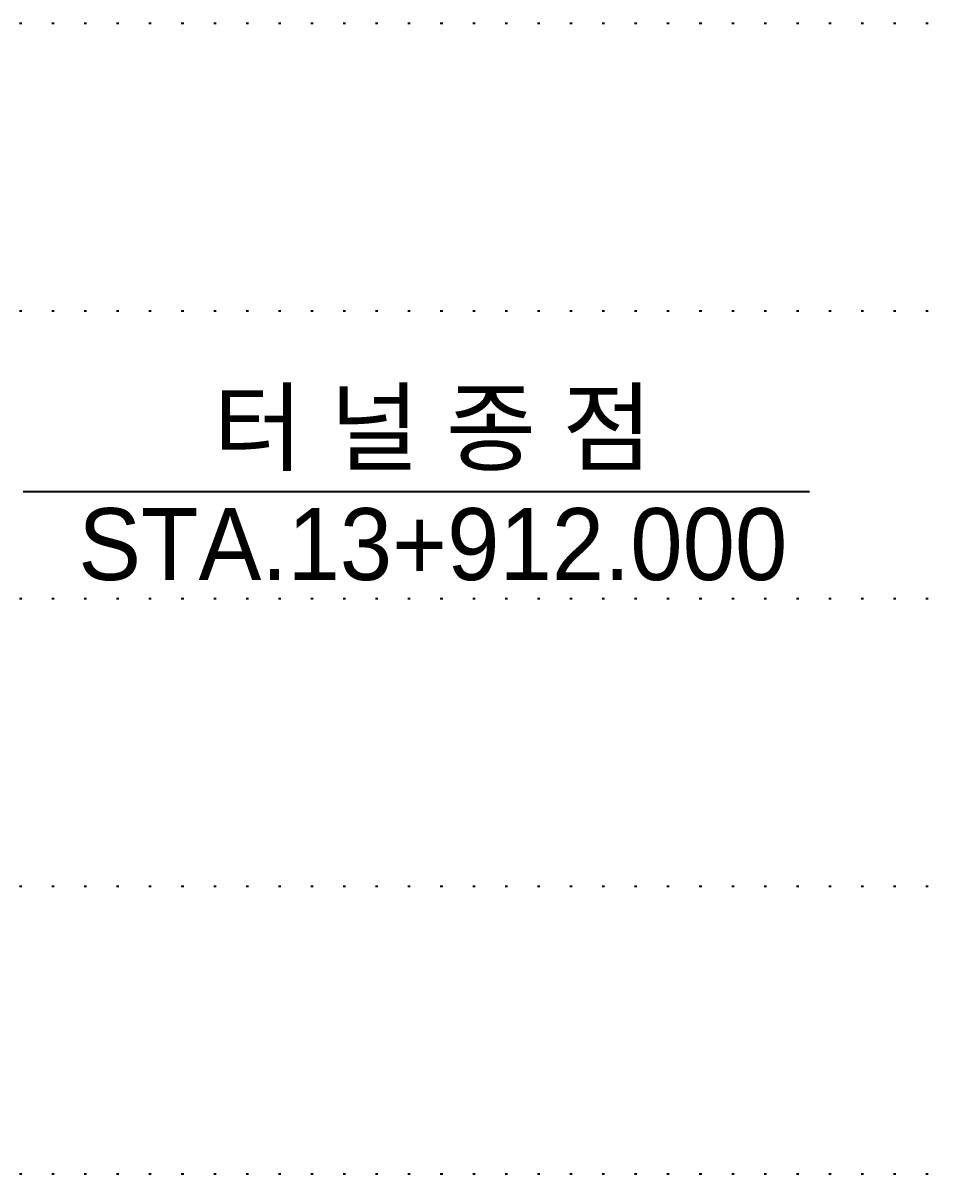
# Model space of a CAD drawing. Header units: millimetres. Extents: x -1499 to 6658, y -12483 to -6008.
# Drawn here: x 3168.16 to 3206.43, y -10757.06 to -10709.06 of the extents above; entities that cross this region are included whole.
import ezdxf
from ezdxf.enums import TextEntityAlignment as Align

# ---------------------------------------------------------------- set-up
doc = ezdxf.new("R2010")
doc.units = ezdxf.units.MM
doc.linetypes.add('A-DOTLN01H', pattern=[0.125, 0, -0.125])
for name, color, linetype in [('CR-GRID', 56, 'A-DOTLN01H'), ('CS-DIML', 1, 'Continuous'), ('CS-TEXT', 3, 'Continuous')]:
    doc.layers.add(name, color=color, linetype=linetype)
doc.styles.add('ST1', font='Dotum.TTF')

msp = doc.modelspace()

# ---------------------------------------------------------------- linework, layer by layer
at = {"layer": 'CR-GRID', "linetype": 'A-DOTLN01H', "ltscale": 10}
for p, q in [((696.157, -10709.058), (6196.157, -10709.058)), ((696.157, -10721.058), (6196.157, -10721.058)), ((696.157, -10733.058), (6196.157, -10733.058)), ((696.157, -10745.058), (6196.157, -10745.058)), ((696.157, -10757.058), (6181.157, -10757.058))]:
    msp.add_line(p, q, dxfattribs=at)
at = {"layer": 'CS-DIML'}
msp.add_line((3200.956, -10728.608), (3168.157, -10728.608), dxfattribs=at)

# ---------------------------------------------------------------- texts
at = {"layer": 'CS-TEXT', "style": 'ST1'}
for s, p in [('터 널 종 점', (3185.244, -10727.421)), ('STA.13+912.000', (3185.244, -10732.289))]:
    msp.add_text(s, height=3, rotation=359.9994, dxfattribs=at).set_placement(p, align=Align.CENTER)

doc.saveas('drawing.dxf')
